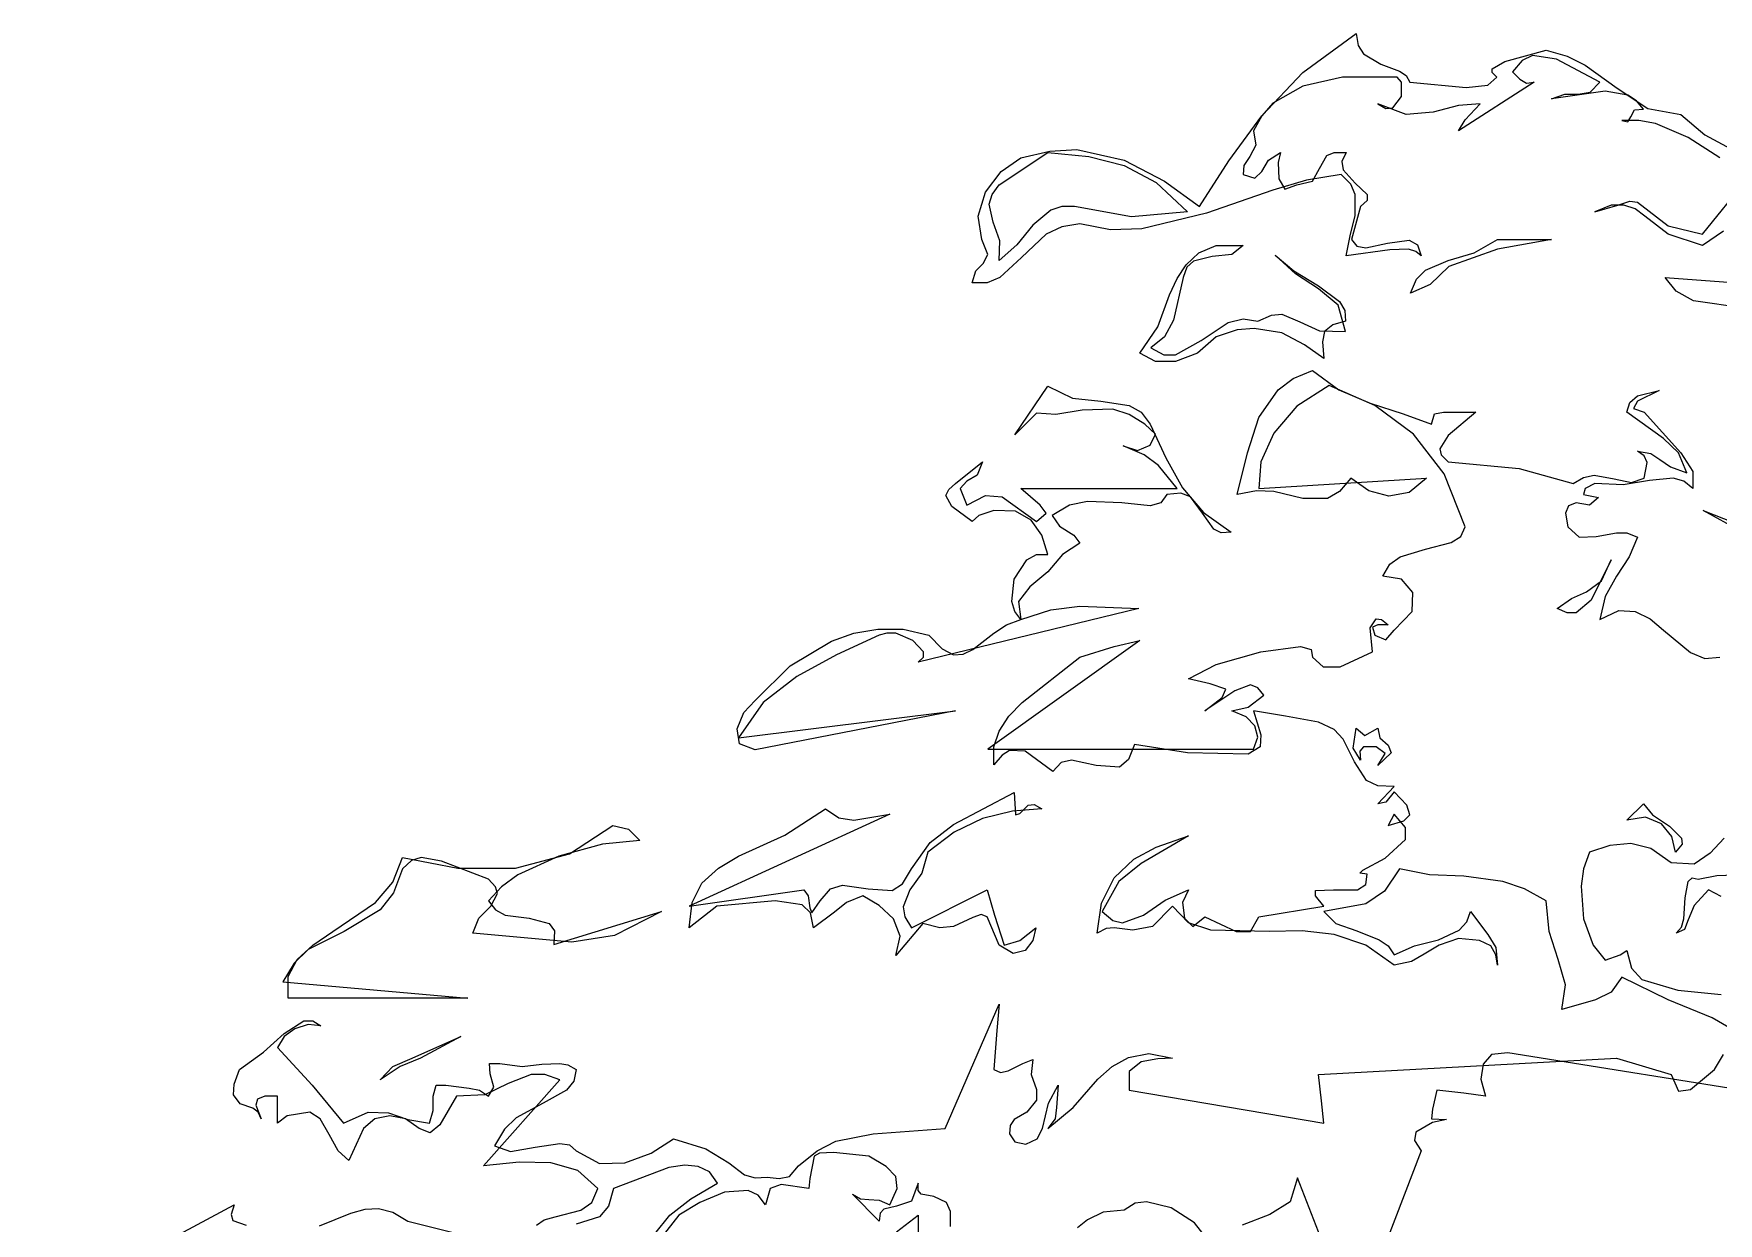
# Model space of a CAD drawing. Header units: millimetres. Extents: x 2403 to 72627, y 1744 to 50777.
# Drawn here: x 5674 to 11724, y 19310 to 23583 of the extents above; entities that cross this region are included whole.
import ezdxf

# ---------------------------------------------------------------- set-up
doc = ezdxf.new("R2010")
doc.units = ezdxf.units.MM
doc.layers.add('dwgmodels.com', color=250, linetype='Continuous')

# ---------------------------------------------------------------- blocks, each defined once
blk = doc.blocks.new('K15-2')
at = {"linetype": 'Continuous'}
for points in [[(-110.9, 4066.9), (-109.4, 4058.9), (-105.9, 4053.4), (-94.4, 4046.4), (-81.9, 4041.9), (-77.4, 4038.9), (-74.9, 4034.4), (-37.4, 4030.9), (-22.9, 4032.4), (-16.9, 4037.9), (-19.9, 4040.9), (-19.9, 4043.4), (-11.4, 4048.4), (16.1, 4055.9), (30.1, 4051.9), (42.1, 4045.9), (63.6, 4030.4), (84.1, 4016.9), (106.1, 4012.9), (122.1, 3999.4), (139.6, 3989.9)], [(148.6, 3883.4), (114.6, 3888.4), (103.1, 3894.9), (95.6, 3903.9), (236.6, 3893.4)], [(134.6, 3934.9), (120.6, 3925.4), (97.6, 3932.9), (82.1, 3944.9), (75.6, 3949.9), (68.1, 3952.4), (59.6, 3952.4), (48.6, 3947.9), (64.1, 3952.4), (72.1, 3954.9), (77.1, 3954.4), (97.6, 3938.4), (120.6, 3932.9), (150.1, 3969.4)], [(132.1, 3983.9), (111.1, 3997.4), (89.1, 4006.9), (78.1, 4008.9), (66.6, 4008.9), (70.6, 4007.9), (72.6, 4011.4), (75.1, 4015.9), (81.1, 4016.4), (76.6, 4021.9), (70.6, 4025.9), (55.6, 4028.4), (19.6, 4023.4), (28.6, 4026.4), (37.6, 4026.4), (45.6, 4027.9), (52.1, 4034.4), (23.1, 4049.9), (7.1, 4052.4), (0.1, 4048.9), (-6.4, 4041.4), (-1.4, 4036.4), (3.1, 4033.9), (8.1, 4034.4), (-42.4, 4001.9), (-37.9, 4009.4), (-27.9, 4019.9), (-42.4, 4018.9), (-59.4, 4014.4), (-77.4, 4012.9), (-96.4, 4019.9), (-90.9, 4016.9), (-86.4, 4017.4), (-80.4, 4024.9), (-80.4, 4034.4), (-83.4, 4037.9), (-89.4, 4037.9), (-119.9, 4037.9), (-146.4, 4031.9), (-166.4, 4020.4), (-173.9, 4011.9), (-179.4, 4001.9), (-177.9, 3992.4), (-181.9, 3984.9), (-185.9, 3978.9), (-186.4, 3972.9), (-178.4, 3970.4), (-173.9, 3974.9), (-169.4, 3982.4), (-161.4, 3987.4), (-162.9, 3980.9), (-162.4, 3969.9), (-158.4, 3962.9), (-150.4, 3965.9), (-139.9, 3968.4), (-135.4, 3976.9), (-130.4, 3985.4), (-125.4, 3987.4), (-117.4, 3987.4), (-120.4, 3981.4), (-119.4, 3975.9), (-111.4, 3966.9), (-103.4, 3959.4), (-103.4, 3955.4), (-107.9, 3951.4), (-113.9, 3929.4), (-110.4, 3924.9), (-104.4, 3923.9), (-89.9, 3926.9), (-75.4, 3928.9), (-69.9, 3925.9), (-67.4, 3918.4), (-70.9, 3921.4), (-75.9, 3922.9), (-88.4, 3922.4), (-117.4, 3918.4), (-114.9, 3931.9), (-111.4, 3945.4), (-111.4, 3959.4), (-114.4, 3966.4), (-120.9, 3972.9), (-143.9, 3968.9), (-166.4, 3962.4), (-210.9, 3946.9), (-253.9, 3936.4), (-274.9, 3935.9), (-295.4, 3939.9), (-307.4, 3937.9), (-317.9, 3932.9), (-334.4, 3917.4), (-348.9, 3903.9), (-357.4, 3900.4), (-367.4, 3900.4), (-364.9, 3908.4), (-359.9, 3913.4), (-356.9, 3919.4), (-360.9, 3929.4), (-363.4, 3944.9), (-358.4, 3960.9), (-347.9, 3974.9), (-334.9, 3983.9), (-315.4, 3988.4), (-297.4, 3989.4), (-265.9, 3982.4), (-238.9, 3968.4), (-215.4, 3951.4), (-195.9, 3981.9), (-173.9, 4011.9), (-146.4, 4040.9), (-110.9, 4066.9)], [(-316.9, 3987.4), (-289.4, 3984.9), (-265.9, 3978.9), (-244.4, 3967.4), (-223.4, 3947.9), (-260.9, 3944.4), (-298.9, 3951.4), (-307.4, 3951.4), (-314.9, 3948.9), (-326.9, 3938.9), (-337.4, 3925.9), (-349.4, 3915.4), (-348.9, 3928.4), (-353.4, 3940.9), (-355.9, 3952.9), (-353.9, 3959.4), (-349.4, 3965.9), (-316.9, 3987.4)], [(-16.4, 3929.4), (19.6, 3929.4), (-16.4, 3922.9), (-48.9, 3911.4), (-61.4, 3899.4), (-74.4, 3893.4), (-70.4, 3902.9), (-64.4, 3908.9), (-49.4, 3915.4), (-31.9, 3920.4), (-16.4, 3929.4)], [(-204.4, 3925.4), (-186.4, 3925.4), (-193.9, 3919.4), (-206.9, 3917.9), (-219.4, 3914.9), (-223.9, 3910.9), (-226.4, 3903.9), (-232.9, 3875.4), (-238.9, 3864.4), (-247.9, 3856.9), (-239.4, 3852.4), (-231.4, 3852.4), (-214.4, 3861.9), (-196.4, 3873.9), (-186.4, 3876.4), (-176.4, 3874.9), (-167.4, 3878.9), (-160.4, 3879.4), (-148.4, 3874.4), (-135.4, 3868.4), (-117.9, 3867.9), (-122.9, 3885.4), (-135.9, 3896.4), (-151.4, 3906.4), (-164.9, 3918.9), (-152.4, 3908.4), (-135.9, 3898.4), (-121.9, 3887.9), (-118.4, 3881.9), (-117.9, 3874.9), (-126.4, 3872.4), (-131.9, 3867.9), (-133.4, 3860.9), (-132.4, 3849.9), (-145.4, 3858.9), (-160.4, 3866.9), (-178.9, 3869.9), (-190.4, 3868.9), (-204.4, 3864.4), (-216.9, 3853.4), (-231.4, 3847.9), (-244.9, 3847.9), (-255.4, 3853.4), (-243.4, 3870.9), (-235.4, 3892.4), (-230.4, 3903.4), (-224.4, 3912.4), (-215.9, 3920.4), (-204.4, 3925.4)], [(-139.9, 3841.9), (-122.4, 3828.9), (-101.4, 3819.9), (-79.4, 3812.9), (-60.4, 3805.9), (-58.4, 3812.9), (-52.4, 3813.9), (-30.9, 3813.9), (-49.4, 3798.4), (-54.9, 3789.4), (-53.9, 3785.4), (-49.4, 3780.9), (-1.9, 3776.4), (34.1, 3766.4), (41.1, 3770.4), (48.1, 3771.9), (61.6, 3769.4), (73.1, 3766.9), (81.6, 3769.9), (83.6, 3780.4), (81.6, 3784.9), (77.1, 3787.9), (86.1, 3786.4), (92.1, 3782.4), (99.1, 3777.4), (110.1, 3773.4), (104.6, 3786.9), (94.6, 3796.4), (70.1, 3813.9), (72.1, 3820.4), (77.1, 3824.9), (91.6, 3828.4), (77.1, 3821.4), (74.6, 3816.4), (81.6, 3813.9), (106.1, 3786.9), (114.1, 3774.4), (114.1, 3762.9), (108.1, 3767.9), (101.1, 3769.9), (85.1, 3768.4), (67.6, 3765.4), (48.6, 3766.4), (42.1, 3762.9), (41.1, 3758.9), (51.1, 3756.9), (45.1, 3751.9), (36.1, 3753.4), (31.1, 3751.4), (29.1, 3746.4), (30.6, 3737.4), (38.1, 3730.4), (49.6, 3730.9), (63.1, 3733.4), (70.1, 3733.4), (77.1, 3730.4), (71.6, 3717.4), (63.1, 3704.4), (55.6, 3690.9), (52.1, 3675.4), (64.6, 3681.4), (75.6, 3680.9), (85.6, 3675.9), (94.6, 3668.4), (112.6, 3653.4), (122.1, 3649.4), (132.1, 3650.4)], [(146.1, 3734.4), (121.1, 3748.4), (212.1, 3712.4)], [(133.1, 3490.4), (124.6, 3494.9), (115.1, 3484.4), (111.1, 3474.9), (108.6, 3468.4), (103.1, 3465.9), (106.6, 3469.9), (108.1, 3475.4), (109.1, 3489.4), (111.1, 3500.4), (113.6, 3502.9), (117.6, 3501.9), (130.1, 3504.4), (142.1, 3504.9)], [(135.1, 3529.4), (125.6, 3519.4), (115.1, 3511.9), (99.6, 3512.9), (86.1, 3522.4), (72.6, 3525.9), (58.6, 3524.4), (45.1, 3519.9), (41.1, 3508.9), (39.6, 3497.4), (41.1, 3475.4), (47.6, 3457.9), (55.6, 3447.9), (65.6, 3451.4), (70.1, 3454.4), (73.1, 3442.4), (80.1, 3434.9), (104.1, 3427.9), (133.1, 3424.9)], [(171.6, 3356.9), (-9.4, 3385.9), (-20.4, 3384.9), (-25.9, 3378.4), (-27.4, 3368.4), (-24.4, 3356.9), (-38.9, 3358.9), (-56.9, 3360.9), (-59.9, 3348.4), (-60.4, 3341.9), (-50.4, 3341.4), (-59.9, 3339.4), (-70.9, 3332.9), (-71.9, 3327.4), (-67.4, 3320.4), (-96.4, 3244.9)], [(-134.4, 3262.4), (-149.9, 3302.4), (-154.9, 3286.4), (-168.4, 3277.9), (-186.9, 3270.9)], [(-208.4, 3258.9), (-218.9, 3272.4), (-234.4, 3282.4), (-250.9, 3286.4), (-258.4, 3285.4), (-265.9, 3280.9), (-279.9, 3279.4), (-290.4, 3274.4), (-296.9, 3268.9)], [(-417.9, 3266.4), (-403.4, 3277.4), (-403.4, 3262.9)], [(-381.9, 3269.9), (-381.9, 3279.9), (-384.4, 3285.9), (-392.9, 3289.9), (-401.4, 3291.4), (-403.4, 3293.9), (-403.4, 3298.9), (-407.9, 3286.9), (-417.9, 3283.4), (-426.4, 3281.4), (-428.9, 3278.9), (-429.4, 3273.4), (-447.4, 3291.4), (-441.9, 3288.4), (-436.4, 3287.9), (-429.4, 3287.4), (-422.4, 3284.4), (-417.4, 3295.4), (-418.4, 3303.4), (-424.9, 3309.9), (-436.4, 3316.9), (-459.9, 3319.4), (-469.4, 3318.9), (-472.9, 3316.9), (-475.9, 3301.9), (-476.4, 3295.4), (-494.9, 3297.9), (-502.4, 3295.4), (-505.4, 3284.4), (-510.4, 3290.9), (-516.9, 3293.9), (-532.9, 3292.9), (-549.4, 3285.9), (-563.4, 3277.4), (-577.9, 3258.9)], [(-579.4, 3264.9), (-569.4, 3277.4), (-555.4, 3288.4), (-537.4, 3298.9), (-542.9, 3306.4), (-550.4, 3309.9), (-559.4, 3310.9), (-569.9, 3309.4), (-606.9, 3295.4), (-610.4, 3283.4), (-616.4, 3276.4), (-631.9, 3271.4)], [(-994.4, 3212.4), (-860.4, 3284.4), (-862.4, 3277.9), (-861.4, 3273.9), (-852.4, 3270.9)], [(-803.4, 3270.4), (-782.4, 3278.9), (-772.9, 3281.4), (-763.9, 3281.9), (-754.4, 3279.4), (-744.4, 3273.4), (-657.9, 3251.9)], [(-658.4, 3270.9), (-653.4, 3274.4), (-645.9, 3276.4), (-628.9, 3280.9), (-621.4, 3285.9), (-617.4, 3295.4), (-630.9, 3307.4), (-648.9, 3312.4), (-669.9, 3312.9), (-693.9, 3310.4), (-642.9, 3367.9), (-652.9, 3371.4), (-661.9, 3371.4), (-677.4, 3365.4), (-692.9, 3357.9), (-711.9, 3356.9), (-722.9, 3337.9), (-729.4, 3332.4), (-736.9, 3335.4), (-745.9, 3341.9), (-756.4, 3343.9), (-766.4, 3341.9), (-773.9, 3335.4), (-783.9, 3313.9), (-790.9, 3320.4), (-796.9, 3331.4), (-802.9, 3341.9), (-809.9, 3346.4), (-824.9, 3343.9), (-831.4, 3338.9), (-831.4, 3356.9), (-839.9, 3356.9), (-844.9, 3354.9), (-845.9, 3350.9), (-842.4, 3341.9), (-844.4, 3346.4), (-847.9, 3348.9), (-856.4, 3351.9), (-860.9, 3357.9), (-860.4, 3364.9), (-856.9, 3374.9), (-840.9, 3386.4), (-826.9, 3398.9), (-813.9, 3407.4), (-807.9, 3407.4), (-802.4, 3403.9), (-810.9, 3404.9), (-819.9, 3401.9), (-826.9, 3396.9), (-831.4, 3389.4), (-808.4, 3364.4), (-787.4, 3338.9), (-770.9, 3346.4), (-757.4, 3345.9), (-744.4, 3341.4), (-729.9, 3338.9), (-727.4, 3347.4), (-727.4, 3356.9), (-725.4, 3364.4), (-718.9, 3364.4), (-703.4, 3362.4), (-696.4, 3360.9), (-690.4, 3356.9), (-686.9, 3362.9), (-689.4, 3371.9), (-689.9, 3378.9), (-682.9, 3378.9), (-667.9, 3376.9), (-654.9, 3378.4), (-642.9, 3378.9), (-637.4, 3377.9), (-631.9, 3374.9), (-633.4, 3366.9), (-638.4, 3360.9), (-653.9, 3352.4), (-671.9, 3342.4), (-679.9, 3334.9), (-686.4, 3323.9), (-675.9, 3319.9), (-659.4, 3322.9), (-642.9, 3325.4), (-636.4, 3324.4), (-631.9, 3320.4), (-616.4, 3311.9), (-599.4, 3312.4), (-581.9, 3318.9), (-566.9, 3328.4), (-545.4, 3321.9), (-529.9, 3312.4), (-519.4, 3304.4), (-512.4, 3302.4), (-504.4, 3302.9), (-496.4, 3301.9), (-489.4, 3303.4), (-483.4, 3310.4), (-470.9, 3320.4), (-458.4, 3326.9), (-433.4, 3331.9), (-385.4, 3335.4), (-349.4, 3418.4), (-350.9, 3400.9), (-352.9, 3374.9), (-348.4, 3372.9), (-343.4, 3373.9), (-333.4, 3378.9), (-326.9, 3381.4), (-327.9, 3371.4), (-324.4, 3361.4), (-324.4, 3354.4), (-330.9, 3346.4), (-339.4, 3341.4), (-341.9, 3337.4), (-342.4, 3331.9), (-338.9, 3326.4), (-331.4, 3324.9), (-323.9, 3328.4), (-320.4, 3335.4), (-316.4, 3352.4), (-309.9, 3364.4), (-310.9, 3349.4), (-311.9, 3341.9), (-316.9, 3335.4), (-299.9, 3349.4), (-283.4, 3368.4), (-273.9, 3376.9), (-262.9, 3382.9), (-249.4, 3385.4), (-233.4, 3382.4), (-243.4, 3381.9), (-254.4, 3379.9), (-262.4, 3373.4), (-262.4, 3360.9), (-132.4, 3338.9), (-133.9, 3353.9), (-135.9, 3371.4), (63.1, 3382.4), (99.6, 3371.4), (104.6, 3360.4), (112.6, 3361.4), (128.6, 3374.9), (134.6, 3384.9)], [(152.1, 3394.9), (127.1, 3409.4), (97.6, 3421.4), (66.6, 3436.4), (59.6, 3426.4), (49.1, 3421.4), (26.6, 3414.9), (29.1, 3431.4), (24.1, 3448.4), (18.1, 3466.9), (16.1, 3487.4), (1.6, 3495.4), (-12.9, 3500.4), (-38.9, 3503.9), (-61.9, 3504.9), (-81.9, 3508.9), (-91.9, 3493.9), (-104.4, 3485.4), (-132.4, 3480.4), (-124.4, 3472.4), (-110.4, 3467.4), (-95.4, 3461.4), (-89.4, 3457.4), (-85.4, 3451.4), (-71.9, 3457.4), (-55.9, 3461.4), (-41.9, 3467.9), (-36.9, 3473.4), (-34.4, 3480.4), (-22.9, 3464.9), (-17.4, 3456.4), (-16.4, 3444.4), (-17.4, 3451.4), (-20.9, 3457.4), (-28.4, 3460.9), (-42.4, 3462.4), (-55.4, 3457.9), (-65.4, 3451.9), (-73.9, 3446.9), (-85.4, 3444.4), (-104.4, 3457.9), (-125.4, 3464.9), (-146.9, 3467.4), (-168.9, 3466.9), (-207.9, 3467.9), (-222.9, 3472.9), (-233.4, 3483.9), (-246.9, 3470.4), (-259.9, 3467.9), (-272.4, 3469.4), (-277.9, 3468.9), (-283.9, 3465.9), (-280.9, 3485.9), (-272.4, 3502.9), (-259.4, 3515.4), (-244.4, 3523.4), (-222.9, 3530.9), (-254.4, 3512.4), (-269.4, 3500.4), (-280.4, 3480.4), (-273.4, 3474.4), (-266.9, 3472.9), (-252.9, 3477.9), (-238.4, 3487.9), (-222.9, 3494.9), (-226.9, 3486.4), (-225.4, 3475.9), (-219.9, 3470.4), (-211.9, 3476.9), (-190.9, 3466.9), (-181.4, 3466.9), (-175.9, 3476.9), (-132.4, 3483.9), (-137.9, 3490.9), (-137.9, 3494.4), (-125.9, 3494.9), (-109.9, 3494.9), (-104.4, 3498.4), (-103.4, 3505.4), (-108.4, 3505.9), (-106.4, 3507.9), (-91.4, 3515.9), (-77.9, 3528.4), (-77.9, 3536.4), (-85.4, 3545.4), (-89.4, 3537.9), (-78.9, 3540.9), (-74.9, 3544.9), (-76.9, 3551.4), (-85.4, 3560.4), (-90.9, 3553.4), (-96.4, 3552.4), (-85.4, 3563.9), (-96.4, 3564.4), (-103.9, 3567.9), (-111.9, 3580.4), (-119.4, 3595.4), (-125.4, 3601.9), (-135.9, 3606.9), (-157.9, 3610.9), (-179.4, 3614.4), (-174.4, 3598.4), (-174.9, 3590.4), (-182.9, 3585.4), (-223.4, 3586.4), (-258.9, 3591.9), (-262.9, 3581.9), (-268.9, 3576.9), (-284.4, 3577.9), (-300.9, 3581.4), (-307.9, 3579.9), (-313.4, 3573.9), (-331.9, 3587.4), (-342.4, 3587.9), (-347.4, 3584.9), (-352.9, 3578.4), (-352.9, 3590.4), (-349.4, 3600.9), (-342.9, 3610.9), (-333.9, 3619.9), (-295.4, 3650.4), (-272.4, 3657.4), (-255.4, 3661.4), (-356.9, 3588.9), (-179.4, 3588.9), (-176.4, 3596.9), (-178.4, 3604.4), (-184.4, 3610.4), (-193.9, 3614.4), (-182.9, 3616.9), (-172.4, 3624.9), (-176.4, 3629.9), (-181.4, 3631.9), (-191.9, 3627.9), (-211.9, 3614.4), (-200.4, 3623.4), (-197.9, 3628.9), (-208.4, 3632.4), (-222.9, 3635.9), (-204.4, 3645.4), (-174.4, 3653.9), (-147.9, 3657.4), (-140.9, 3655.4), (-139.9, 3650.4), (-132.9, 3643.9), (-121.4, 3643.9), (-99.9, 3653.9), (-101.4, 3669.9), (-97.4, 3675.9), (-93.9, 3675.4), (-89.4, 3671.9), (-96.4, 3671.9), (-99.9, 3670.4), (-98.4, 3664.9), (-90.9, 3661.9), (-85.4, 3668.4), (-73.4, 3680.9), (-72.9, 3693.4), (-80.4, 3702.4), (-92.9, 3704.4), (-88.4, 3712.4), (-81.4, 3717.4), (-64.4, 3722.4), (-47.4, 3726.9), (-40.9, 3730.9), (-37.9, 3737.4), (-51.9, 3772.9), (-72.4, 3799.4), (-98.4, 3818.4), (-128.9, 3831.9), (-150.4, 3817.9), (-165.9, 3799.9), (-174.4, 3780.9), (-175.9, 3762.9), (-63.9, 3769.9), (-75.4, 3760.4), (-88.9, 3757.9), (-102.4, 3761.4), (-114.4, 3769.9), (-121.9, 3760.9), (-129.9, 3756.4), (-146.4, 3756.4), (-165.9, 3760.9), (-177.4, 3761.4), (-190.4, 3758.9), (-183.4, 3786.9), (-175.9, 3810.4), (-162.9, 3828.9), (-152.9, 3836.4), (-139.9, 3841.9)], [(-316.9, 3831.4), (-300.4, 3823.4), (-281.4, 3821.4), (-262.4, 3818.4), (-254.4, 3813.9), (-248.4, 3805.9), (-237.9, 3783.4), (-226.9, 3763.4), (-212.9, 3746.9), (-194.4, 3733.9), (-200.9, 3733.4), (-205.9, 3735.9), (-213.4, 3746.4), (-221.4, 3757.4), (-227.9, 3759.9), (-237.4, 3758.9), (-241.4, 3753.4), (-248.4, 3751.4), (-267.4, 3753.4), (-290.4, 3754.4), (-302.4, 3751.9), (-313.9, 3744.9), (-308.9, 3737.9), (-299.4, 3731.9), (-295.4, 3726.4), (-306.9, 3718.9), (-316.9, 3707.4), (-328.9, 3697.4), (-336.4, 3687.4), (-334.9, 3675.4), (-314.9, 3681.9), (-295.4, 3684.4), (-255.9, 3682.9), (-403.4, 3646.9), (-399.9, 3650.4), (-399.9, 3653.9), (-406.9, 3661.4), (-418.4, 3666.4), (-424.4, 3666.4), (-429.4, 3664.9), (-457.9, 3651.9), (-484.4, 3637.4), (-506.9, 3619.9), (-523.4, 3596.4), (-378.4, 3614.4), (-512.4, 3588.4), (-522.9, 3592.4), (-524.4, 3602.4), (-519.9, 3613.4), (-512.4, 3621.4), (-488.9, 3644.4), (-461.4, 3660.9), (-446.4, 3666.4), (-430.4, 3668.9), (-413.4, 3668.9), (-396.4, 3664.9), (-387.4, 3655.9), (-379.9, 3651.9), (-373.4, 3652.4), (-366.9, 3655.4), (-352.9, 3666.4), (-344.4, 3671.9), (-334.9, 3675.4), (-338.9, 3680.9), (-340.9, 3687.4), (-339.4, 3702.4), (-330.9, 3715.4), (-324.4, 3718.9), (-316.9, 3718.9), (-320.9, 3731.9), (-327.9, 3741.9), (-338.4, 3747.9), (-352.9, 3748.4), (-362.9, 3744.9), (-367.4, 3740.9), (-380.9, 3750.9), (-384.9, 3758.4), (-382.9, 3762.4), (-378.4, 3766.4), (-360.4, 3780.9), (-363.9, 3771.9), (-370.9, 3767.9), (-375.4, 3762.9), (-370.9, 3751.9), (-358.4, 3758.4), (-347.4, 3757.4), (-324.4, 3740.9), (-317.9, 3746.4), (-321.9, 3751.9), (-334.9, 3762.9), (-230.4, 3762.9), (-242.9, 3778.4), (-252.4, 3785.4), (-266.4, 3791.4), (-256.9, 3788.4), (-248.4, 3791.9), (-244.9, 3799.4), (-251.9, 3805.9), (-262.4, 3812.4), (-273.4, 3815.9), (-293.9, 3815.4), (-311.4, 3812.4), (-324.4, 3813.4), (-338.9, 3798.9), (-316.9, 3831.4)], [(59.6, 3715.4), (46.1, 3688.4), (36.1, 3679.9), (30.1, 3679.9), (23.6, 3682.9), (33.1, 3689.4), (43.1, 3693.9), (53.1, 3701.4), (59.6, 3715.4)], [(-110.9, 3602.9), (-104.9, 3597.9), (-96.4, 3602.9), (-94.9, 3596.4), (-89.4, 3591.4), (-87.4, 3586.4), (-96.4, 3577.9), (-91.4, 3585.9), (-97.4, 3590.4), (-105.9, 3590.4), (-108.4, 3587.4), (-107.9, 3581.4), (-112.9, 3589.4), (-110.9, 3602.9)], [(-339.4, 3559.9), (-338.4, 3544.9), (-335.4, 3545.9), (-329.9, 3551.4), (-325.9, 3551.9), (-320.9, 3548.9), (-340.4, 3547.4), (-360.4, 3542.4), (-379.4, 3533.4), (-396.9, 3519.9), (-400.9, 3505.9), (-408.9, 3494.9), (-413.4, 3483.4), (-412.4, 3476.9), (-407.9, 3469.4), (-357.4, 3494.9), (-352.4, 3477.9), (-345.9, 3457.9), (-335.4, 3460.9), (-324.9, 3469.4), (-326.9, 3460.9), (-331.9, 3454.4), (-339.9, 3452.4), (-349.4, 3457.9), (-357.4, 3476.9), (-361.4, 3478.4), (-366.9, 3476.4), (-379.9, 3470.4), (-388.9, 3469.4), (-400.4, 3472.4), (-418.4, 3450.9), (-415.4, 3463.9), (-419.9, 3475.4), (-429.4, 3484.4), (-440.4, 3490.9), (-451.4, 3486.4), (-459.4, 3479.9), (-473.4, 3469.4), (-475.4, 3479.4), (-480.9, 3484.9), (-498.9, 3487.4), (-537.9, 3483.9), (-556.4, 3469.4), (-554.4, 3486.4), (-547.9, 3499.4), (-536.9, 3509.4), (-523.4, 3517.4), (-492.4, 3531.4), (-465.4, 3548.9), (-456.4, 3542.9), (-446.4, 3541.4), (-422.4, 3545.4), (-556.4, 3483.9), (-479.9, 3494.9), (-476.9, 3490.9), (-475.9, 3482.9), (-474.4, 3479.4), (-468.9, 3487.4), (-461.9, 3495.4), (-453.9, 3497.9), (-436.9, 3495.4), (-420.9, 3494.4), (-413.9, 3498.9), (-407.9, 3508.9), (-395.4, 3526.4), (-379.9, 3538.4), (-339.4, 3559.9)], [(81.1, 3552.4), (87.1, 3544.9), (98.6, 3537.4), (106.6, 3529.4), (107.1, 3525.4), (102.6, 3519.9), (100.1, 3530.4), (93.1, 3538.9), (82.6, 3543.4), (70.1, 3541.4), (81.1, 3552.4)], [(-607.4, 3537.9), (-596.9, 3535.4), (-589.4, 3527.9), (-614.4, 3525.4), (-643.4, 3517.4), (-670.9, 3504.9), (-681.9, 3496.9), (-690.4, 3487.4), (-685.9, 3481.4), (-679.4, 3477.9), (-663.4, 3475.9), (-649.9, 3472.4), (-646.4, 3467.4), (-646.9, 3458.4), (-574.9, 3480.4), (-606.4, 3464.4), (-634.9, 3459.9), (-700.9, 3465.9), (-696.9, 3475.9), (-688.9, 3483.9), (-684.4, 3492.4), (-685.9, 3496.9), (-690.4, 3501.9), (-721.9, 3513.9), (-735.4, 3516.4), (-741.9, 3514.4), (-747.9, 3508.9), (-753.9, 3492.9), (-762.9, 3481.4), (-786.9, 3466.9), (-810.9, 3454.9), (-820.4, 3445.9), (-827.9, 3433.4), (-704.4, 3422.4), (-824.4, 3422.4), (-824.4, 3436.9), (-818.4, 3448.4), (-807.9, 3457.9), (-794.4, 3466.9), (-765.9, 3486.4), (-754.4, 3499.9), (-747.9, 3516.4), (-710.9, 3509.4), (-672.4, 3509.4), (-636.4, 3518.9), (-607.4, 3537.9)], [(-708.9, 3396.9), (-735.9, 3382.4), (-749.4, 3376.9), (-762.9, 3367.9), (-754.4, 3376.9), (-741.4, 3382.4), (-708.9, 3396.9)]]:
    blk.add_lwpolyline(points, dxfattribs=at)

msp = doc.modelspace()

# ---------------------------------------------------------------- block references
at = {"layer": 'dwgmodels.com', "xscale": 5.37560496273727, "yscale": 5.37560496273727, "zscale": 5.37560496273727}
msp.add_blockref('K15-2', (11018.9, 1721.2), dxfattribs=at)

doc.saveas('drawing.dxf')
